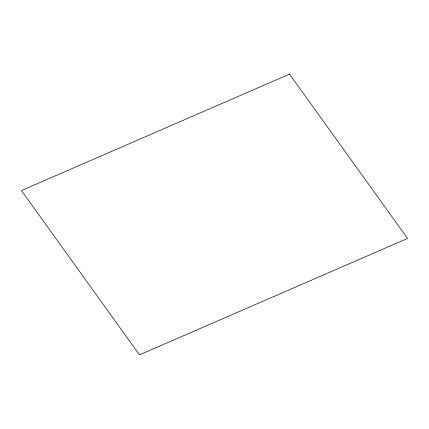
<?xml version="1.0" encoding="UTF-8"?>
<svg xmlns="http://www.w3.org/2000/svg" width="429" height="429" viewBox="0 0 429 429"><rect width="100%" height="100%" fill="white"/><g stroke="black" fill="none" stroke-linecap="round" stroke-linejoin="round"><path stroke-width="0.64" d="M289.521 74.137L21.45 190.556L139.479 354.863L407.55 238.444L289.521 74.137"/></g></svg>
